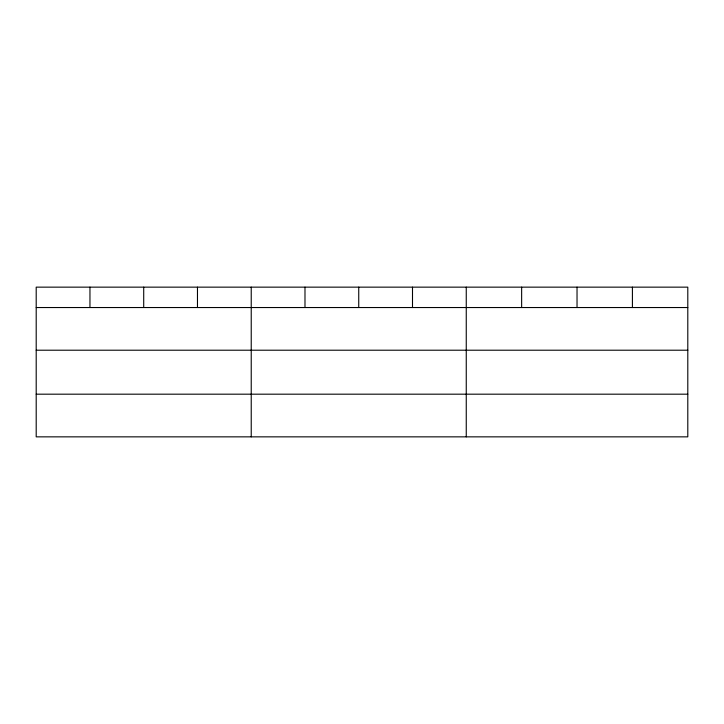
<?xml version="1.0" encoding="UTF-8"?>
<svg xmlns="http://www.w3.org/2000/svg" width="724" height="724" viewBox="0 0 724 724"><rect width="100%" height="100%" fill="white"/><g stroke="black" fill="none" stroke-linecap="round" stroke-linejoin="round"><path stroke-width="1.09" d="M687.8 350.208L687.8 287.147L36.2 287.147L36.2 436.853L687.8 436.853L687.8 350.208L36.2 350.208M36.2 307.537L687.8 307.537M36.2 394.182L687.8 394.182M632.414 287.147L632.414 307.537M577.028 287.147L577.028 307.537M521.642 287.147L521.642 307.537M466.256 287.147L466.256 436.853M412.499 287.147L412.499 307.537M358.742 287.147L358.742 307.537M304.985 287.147L304.985 307.537M251.228 287.147L251.228 436.853M197.471 287.147L197.471 307.537M143.714 287.147L143.714 307.537M89.957 287.147L89.957 307.537"/></g></svg>
